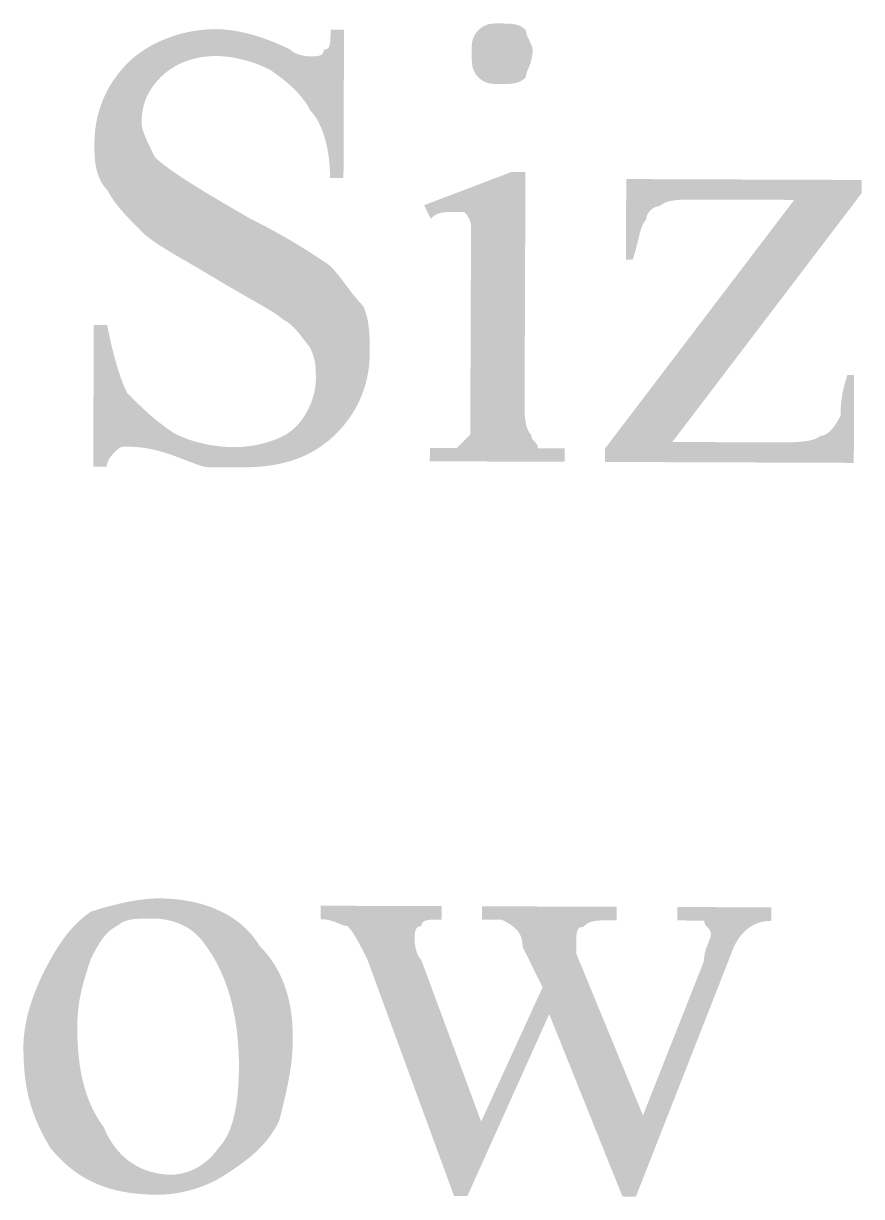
# Model space of a CAD drawing. Header units: millimetres. Extents: x -125 to 146, y -26 to 163.
# Drawn here: x 103.6 to 108.88, y 55.29 to 62.67 of the extents above; entities that cross this region are included whole.
import ezdxf

# ---------------------------------------------------------------- set-up
doc = ezdxf.new("R2010")
doc.units = ezdxf.units.MM
doc.header["$MEASUREMENT"] = 0
doc.layers.get('0').update_dxf_attribs({"color": 255, "linetype": 'CONTINUOUS'})

msp = doc.modelspace()

# ---------------------------------------------------------------- hatches: boundary and pattern name
at = {"true_color": 0x000007}
for points in [[(105.6216, 62.636), (105.6182, 61.7021), (105.5335, 61.7024), (105.5334, 61.7235), (105.5328, 61.7447), (105.5318, 61.7657), (105.5303, 61.7867), (105.5284, 61.8075), (105.5261, 61.8281), (105.5233, 61.8486), (105.52, 61.8687), (105.5164, 61.8886), (105.5122, 61.9082), (105.5077, 61.9274), (105.5027, 61.9462), (105.4972, 61.9646), (105.4913, 61.9826), (105.485, 62), (105.4782, 62.017), (105.471, 62.0333), (105.4634, 62.049), (105.4553, 62.0641), (105.4467, 62.0786), (105.4377, 62.0923), (105.4283, 62.1053), (105.4184, 62.1175), (105.4081, 62.1288), (105.4026, 62.1394), (105.3967, 62.15), (105.3904, 62.1606), (105.3836, 62.1713), (105.3763, 62.1819), (105.3686, 62.1925), (105.3605, 62.2031), (105.352, 62.2137), (105.343, 62.2243), (105.3335, 62.2349), (105.3236, 62.2456), (105.3133, 62.2562), (105.3026, 62.2668), (105.2913, 62.2774), (105.2797, 62.2881), (105.2676, 62.2987), (105.2551, 62.3093), (105.2421, 62.3199), (105.2287, 62.3306), (105.2149, 62.3412), (105.2006, 62.3518), (105.1858, 62.3625), (105.1707, 62.3731), (105.155, 62.3838), (105.1443, 62.3891), (105.1331, 62.3944), (105.1214, 62.3997), (105.1095, 62.4049), (105.0971, 62.4101), (105.0844, 62.4151), (105.0713, 62.4201), (105.058, 62.4249), (105.0443, 62.4296), (105.0304, 62.4341), (105.0162, 62.4384), (105.0018, 62.4425), (104.9872, 62.4464), (104.9723, 62.4501), (104.9573, 62.4535), (104.9421, 62.4567), (104.9267, 62.4595), (104.9113, 62.4621), (104.8957, 62.4643), (104.88, 62.4661), (104.8642, 62.4676), (104.8484, 62.4687), (104.8326, 62.4694), (104.8167, 62.4697), (104.8008, 62.4695), (104.785, 62.4689), (104.7691, 62.4679), (104.7534, 62.4664), (104.7377, 62.4645), (104.722, 62.4621), (104.7065, 62.4593), (104.6911, 62.456), (104.6758, 62.4523), (104.6607, 62.4482), (104.6458, 62.4436), (104.631, 62.4386), (104.6165, 62.4332), (104.6022, 62.4273), (104.5881, 62.4209), (104.5742, 62.4141), (104.5607, 62.4069), (104.5474, 62.3992), (104.5345, 62.3911), (104.5218, 62.3826), (104.5095, 62.3736), (104.4976, 62.3641), (104.4861, 62.3543), (104.4749, 62.3439), (104.4645, 62.3334), (104.4545, 62.3228), (104.445, 62.3122), (104.4359, 62.3015), (104.4273, 62.2908), (104.4191, 62.2799), (104.4114, 62.269), (104.404, 62.2579), (104.3972, 62.2466), (104.3907, 62.2352), (104.3847, 62.2235), (104.3792, 62.2117), (104.3741, 62.1996), (104.3694, 62.1872), (104.3651, 62.1746), (104.3613, 62.1617), (104.358, 62.1485), (104.3551, 62.1349), (104.3526, 62.121), (104.3506, 62.1067), (104.349, 62.092), (104.3478, 62.0769), (104.3471, 62.0614), (104.3468, 62.0454), (104.347, 62.0399), (104.3476, 62.034), (104.3486, 62.0277), (104.35, 62.0209), (104.3518, 62.0138), (104.3539, 62.0064), (104.3564, 61.9986), (104.3591, 61.9905), (104.3622, 61.9821), (104.3655, 61.9735), (104.3691, 61.9645), (104.3729, 61.9554), (104.377, 61.946), (104.3812, 61.9364), (104.3856, 61.9266), (104.3902, 61.9167), (104.395, 61.9066), (104.3998, 61.8964), (104.4048, 61.8861), (104.4099, 61.8757), (104.415, 61.8652), (104.4202, 61.8546), (104.4254, 61.8441), (104.4307, 61.8335), (104.4422, 61.8226), (104.455, 61.8113), (104.4691, 61.7996), (104.4844, 61.7874), (104.5009, 61.7748), (104.5186, 61.7617), (104.5375, 61.7482), (104.5576, 61.7342), (104.5789, 61.7198), (104.6013, 61.7049), (104.6248, 61.6896), (104.6494, 61.6739), (104.6751, 61.6577), (104.7018, 61.6411), (104.7297, 61.624), (104.7585, 61.6065), (104.7884, 61.5885), (104.8193, 61.5701), (104.8511, 61.5512), (104.884, 61.5319), (104.9177, 61.5122), (104.9524, 61.492), (104.9881, 61.4713), (105.0246, 61.4503), (105.0556, 61.4345), (105.0854, 61.4191), (105.114, 61.4042), (105.1414, 61.3897), (105.1677, 61.3755), (105.1929, 61.3617), (105.2172, 61.3482), (105.2405, 61.335), (105.263, 61.3221), (105.2846, 61.3095), (105.3055, 61.2972), (105.3256, 61.2851), (105.3451, 61.2732), (105.364, 61.2616), (105.3823, 61.2501), (105.4001, 61.2388), (105.4175, 61.2276), (105.4345, 61.2166), (105.4512, 61.2056), (105.4676, 61.1948), (105.4837, 61.1841), (105.4997, 61.1734), (105.5156, 61.1627), (105.5315, 61.1521), (105.5418, 61.1414), (105.5517, 61.1308), (105.5613, 61.1202), (105.5705, 61.1096), (105.5795, 61.099), (105.5881, 61.0883), (105.5966, 61.0777), (105.6049, 61.0671), (105.613, 61.0565), (105.621, 61.0459), (105.6289, 61.0353), (105.6369, 61.0247), (105.6448, 61.014), (105.6527, 61.0034), (105.6607, 60.9928), (105.6688, 60.9822), (105.6771, 60.9716), (105.6856, 60.961), (105.6942, 60.9504), (105.7032, 60.9397), (105.7124, 60.9291), (105.722, 60.9185), (105.7319, 60.9079), (105.7422, 60.8973), (105.7472, 60.8865), (105.7519, 60.8752), (105.7561, 60.8637), (105.7599, 60.8517), (105.7633, 60.8395), (105.7664, 60.8271), (105.7692, 60.8144), (105.7717, 60.8015), (105.7738, 60.7885), (105.7757, 60.7754), (105.7773, 60.7622), (105.7787, 60.749), (105.7799, 60.7357), (105.7808, 60.7226), (105.7816, 60.7094), (105.7822, 60.6964), (105.7827, 60.6836), (105.783, 60.6709), (105.7833, 60.6584), (105.7834, 60.6463), (105.7835, 60.6344), (105.7835, 60.6228), (105.7835, 60.6116), (105.7835, 60.6008), (105.7829, 60.5742), (105.7815, 60.5481), (105.7793, 60.5225), (105.7762, 60.4974), (105.7723, 60.4727), (105.7677, 60.4485), (105.7622, 60.4248), (105.7561, 60.4015), (105.7491, 60.3786), (105.7415, 60.3563), (105.7332, 60.3344), (105.7242, 60.3129), (105.7145, 60.2919), (105.7042, 60.2714), (105.6933, 60.2513), (105.6817, 60.2317), (105.6696, 60.2125), (105.6569, 60.1938), (105.6437, 60.1756), (105.6299, 60.1577), (105.6156, 60.1404), (105.6009, 60.1234), (105.5856, 60.107), (105.5699, 60.0909), (105.5484, 60.0705), (105.5266, 60.0513), (105.5043, 60.0335), (105.4816, 60.0168), (105.4586, 60.0013), (105.4352, 59.9869), (105.4115, 59.9737), (105.3875, 59.9615), (105.3632, 59.9503), (105.3387, 59.9401), (105.3139, 59.9309), (105.2888, 59.9226), (105.2635, 59.9152), (105.2381, 59.9087), (105.2124, 59.9029), (105.1866, 59.8979), (105.1607, 59.8937), (105.1346, 59.8901), (105.1084, 59.8872), (105.0821, 59.885), (105.0558, 59.8833), (105.0293, 59.8822), (105.0029, 59.8816), (104.9765, 59.8814), (104.9659, 59.8815), (104.9553, 59.8815), (104.9448, 59.8816), (104.9343, 59.8816), (104.9239, 59.8816), (104.9136, 59.8817), (104.9034, 59.8817), (104.8934, 59.8818), (104.8834, 59.8818), (104.8737, 59.8818), (104.8641, 59.8819), (104.8547, 59.8819), (104.8456, 59.8819), (104.8367, 59.882), (104.828, 59.882), (104.8197, 59.882), (104.8116, 59.8821), (104.8038, 59.8821), (104.7964, 59.8821), (104.7893, 59.8821), (104.7826, 59.8822), (104.7762, 59.8822), (104.7703, 59.8822), (104.7648, 59.8822), (104.7593, 59.8825), (104.7533, 59.8831), (104.7469, 59.8842), (104.7401, 59.8857), (104.7328, 59.8875), (104.7251, 59.8897), (104.717, 59.8922), (104.7084, 59.895), (104.6994, 59.8981), (104.6899, 59.9015), (104.68, 59.9051), (104.6696, 59.909), (104.6588, 59.9132), (104.6476, 59.9175), (104.6359, 59.922), (104.6238, 59.9267), (104.6113, 59.9315), (104.5983, 59.9364), (104.5849, 59.9415), (104.571, 59.9466), (104.5567, 59.9519), (104.5419, 59.9572), (104.5267, 59.9625), (104.5111, 59.9678), (104.4951, 59.973), (104.4797, 59.9777), (104.4646, 59.982), (104.4501, 59.9859), (104.436, 59.9894), (104.4224, 59.9926), (104.4092, 59.9955), (104.3965, 59.9981), (104.3842, 60.0003), (104.3724, 60.0023), (104.3611, 60.004), (104.3502, 60.0055), (104.3397, 60.0067), (104.3298, 60.0078), (104.3202, 60.0086), (104.3112, 60.0093), (104.3025, 60.0099), (104.2943, 60.0103), (104.2866, 60.0106), (104.2793, 60.0108), (104.2725, 60.011), (104.2661, 60.0111), (104.2601, 60.0111), (104.2546, 60.0111), (104.2495, 60.0111), (104.2449, 60.0111), (104.2406, 60.0111), (104.2366, 60.011), (104.2329, 60.0108), (104.2295, 60.0106), (104.2263, 60.0102), (104.2233, 60.0097), (104.2204, 60.009), (104.2176, 60.0082), (104.2149, 60.0072), (104.2123, 60.006), (104.2096, 60.0046), (104.2069, 60.0029), (104.2041, 60.001), (104.2013, 59.9988), (104.1982, 59.9963), (104.195, 59.9935), (104.1916, 59.9903), (104.1879, 59.9869), (104.1839, 59.983), (104.1796, 59.9788), (104.1749, 59.9742), (104.1698, 59.9691), (104.1696, 59.9689), (104.169, 59.9682), (104.168, 59.9672), (104.1666, 59.9658), (104.165, 59.964), (104.1632, 59.9618), (104.1611, 59.9594), (104.1588, 59.9566), (104.1563, 59.9535), (104.1538, 59.9502), (104.1512, 59.9466), (104.1485, 59.9427), (104.1459, 59.9387), (104.1433, 59.9344), (104.1407, 59.9299), (104.1383, 59.9253), (104.136, 59.9205), (104.1339, 59.9157), (104.132, 59.9106), (104.1304, 59.9055), (104.129, 59.9004), (104.128, 59.8951), (104.1274, 59.8899), (104.1271, 59.8846), (104.0425, 59.8849), (104.0458, 60.7765), (104.1304, 60.7762), (104.1356, 60.7502), (104.1408, 60.725), (104.146, 60.7006), (104.1512, 60.677), (104.1565, 60.6542), (104.1617, 60.6322), (104.1669, 60.6109), (104.1721, 60.5904), (104.1773, 60.5706), (104.1825, 60.5515), (104.1878, 60.5331), (104.193, 60.5154), (104.1982, 60.4983), (104.2034, 60.4819), (104.2087, 60.4661), (104.2139, 60.451), (104.2191, 60.4364), (104.2244, 60.4224), (104.2296, 60.409), (104.2349, 60.3961), (104.2401, 60.3838), (104.2454, 60.3719), (104.2506, 60.3606), (104.2559, 60.3498), (104.2664, 60.3392), (104.277, 60.3285), (104.2876, 60.3179), (104.2983, 60.3073), (104.309, 60.2967), (104.3198, 60.286), (104.3308, 60.2754), (104.3419, 60.2648), (104.3531, 60.2542), (104.3646, 60.2435), (104.3762, 60.2329), (104.388, 60.2223), (104.4001, 60.2117), (104.4124, 60.201), (104.425, 60.1904), (104.4379, 60.1798), (104.4511, 60.1691), (104.4646, 60.1585), (104.4785, 60.1479), (104.4928, 60.1372), (104.5074, 60.1266), (104.5225, 60.116), (104.538, 60.1053), (104.5539, 60.0947), (104.5647, 60.0894), (104.5759, 60.084), (104.5876, 60.0788), (104.5997, 60.0735), (104.6122, 60.0684), (104.6252, 60.0633), (104.6387, 60.0584), (104.6525, 60.0536), (104.6668, 60.0489), (104.6816, 60.0444), (104.6968, 60.04), (104.7124, 60.0359), (104.7285, 60.032), (104.745, 60.0283), (104.762, 60.0249), (104.7794, 60.0217), (104.7973, 60.0189), (104.8156, 60.0163), (104.8343, 60.0141), (104.8535, 60.0122), (104.8731, 60.0107), (104.8931, 60.0096), (104.9136, 60.0089), (104.9346, 60.0086), (104.9507, 60.0088), (104.9672, 60.0094), (104.984, 60.0104), (105.001, 60.0119), (105.0183, 60.0138), (105.0358, 60.0162), (105.0534, 60.019), (105.071, 60.0222), (105.0887, 60.0259), (105.1063, 60.03), (105.1238, 60.0346), (105.1411, 60.0396), (105.1582, 60.045), (105.175, 60.0509), (105.1915, 60.0573), (105.2076, 60.064), (105.2233, 60.0713), (105.2385, 60.0789), (105.2531, 60.087), (105.2671, 60.0956), (105.2805, 60.1046), (105.2931, 60.114), (105.305, 60.1239), (105.3161, 60.1342), (105.3265, 60.145), (105.3364, 60.1561), (105.3459, 60.1677), (105.355, 60.1795), (105.3637, 60.1917), (105.3719, 60.2041), (105.3796, 60.2167), (105.387, 60.2296), (105.3938, 60.2426), (105.4003, 60.2556), (105.4063, 60.2688), (105.4119, 60.282), (105.417, 60.2952), (105.4217, 60.3084), (105.4259, 60.3215), (105.4297, 60.3345), (105.433, 60.3473), (105.436, 60.36), (105.4384, 60.3724), (105.4405, 60.3846), (105.442, 60.3965), (105.4432, 60.4081), (105.4439, 60.4193), (105.4442, 60.4301), (105.4442, 60.4407), (105.4442, 60.451), (105.4442, 60.4609), (105.4441, 60.4704), (105.444, 60.4796), (105.4437, 60.4885), (105.4433, 60.4971), (105.4429, 60.5056), (105.4422, 60.5139), (105.4414, 60.5221), (105.4404, 60.5302), (105.4393, 60.5382), (105.4379, 60.5462), (105.4362, 60.5543), (105.4343, 60.5624), (105.4321, 60.5706), (105.4297, 60.579), (105.4269, 60.5875), (105.4238, 60.5963), (105.4203, 60.6052), (105.4165, 60.6145), (105.4123, 60.6242), (105.4076, 60.6341), (105.4026, 60.6445), (105.3973, 60.6501), (105.392, 60.656), (105.3867, 60.6623), (105.3813, 60.6689), (105.3759, 60.6758), (105.3703, 60.683), (105.3647, 60.6904), (105.3589, 60.698), (105.353, 60.7057), (105.3469, 60.7136), (105.3406, 60.7215), (105.3341, 60.7294), (105.3274, 60.7374), (105.3205, 60.7453), (105.3133, 60.7532), (105.3058, 60.7609), (105.2981, 60.7685), (105.29, 60.7759), (105.2816, 60.7831), (105.2728, 60.79), (105.2637, 60.7967), (105.2542, 60.803), (105.2443, 60.8089), (105.2339, 60.8145), (105.228, 60.82), (105.2208, 60.826), (105.2123, 60.8324), (105.2026, 60.8393), (105.1918, 60.8466), (105.1798, 60.8544), (105.1667, 60.8626), (105.1526, 60.8712), (105.1374, 60.8803), (105.1212, 60.8899), (105.1041, 60.8999), (105.0861, 60.9103), (105.0672, 60.9212), (105.0474, 60.9325), (105.0269, 60.9442), (105.0055, 60.9564), (104.9834, 60.9691), (104.9607, 60.9822), (104.9373, 60.9957), (104.9132, 61.0097), (104.8886, 61.0241), (104.8634, 61.039), (104.8377, 61.0543), (104.8115, 61.07), (104.7853, 61.0858), (104.7596, 61.1011), (104.7343, 61.1161), (104.7094, 61.1306), (104.6851, 61.1448), (104.6613, 61.1586), (104.638, 61.1721), (104.6153, 61.1852), (104.5931, 61.1981), (104.5716, 61.2107), (104.5506, 61.223), (104.5303, 61.2351), (104.5107, 61.247), (104.4918, 61.2587), (104.4735, 61.2701), (104.456, 61.2815), (104.4392, 61.2926), (104.4232, 61.3037), (104.408, 61.3146), (104.3935, 61.3254), (104.3799, 61.3361), (104.3672, 61.3468), (104.3553, 61.3575), (104.3443, 61.3681), (104.3338, 61.3787), (104.3232, 61.3894), (104.3128, 61.4), (104.3023, 61.4106), (104.292, 61.4212), (104.2817, 61.4318), (104.2715, 61.4425), (104.2615, 61.4531), (104.2516, 61.4637), (104.2419, 61.4743), (104.2324, 61.4849), (104.2231, 61.4956), (104.214, 61.5062), (104.2051, 61.5168), (104.1965, 61.5274), (104.1881, 61.538), (104.1801, 61.5486), (104.1724, 61.5592), (104.165, 61.5699), (104.1579, 61.5805), (104.1512, 61.5911), (104.1449, 61.6017), (104.139, 61.6123), (104.1336, 61.6229), (104.1235, 61.6337), (104.1142, 61.645), (104.1058, 61.6566), (104.0981, 61.6685), (104.0911, 61.6807), (104.0849, 61.6932), (104.0793, 61.7059), (104.0743, 61.7188), (104.07, 61.7318), (104.0662, 61.7449), (104.0629, 61.7581), (104.06, 61.7713), (104.0577, 61.7846), (104.0557, 61.7978), (104.0541, 61.8109), (104.0528, 61.8239), (104.0518, 61.8367), (104.0511, 61.8494), (104.0506, 61.8619), (104.0502, 61.8741), (104.05, 61.886), (104.05, 61.8975), (104.05, 61.9087), (104.05, 61.9195), (104.0505, 61.9461), (104.0519, 61.9722), (104.0542, 61.9978), (104.0572, 62.0229), (104.0611, 62.0476), (104.0658, 62.0718), (104.0712, 62.0956), (104.0774, 62.1189), (104.0843, 62.1417), (104.0919, 62.164), (104.1003, 62.1859), (104.1093, 62.2074), (104.1189, 62.2284), (104.1293, 62.2489), (104.1402, 62.269), (104.1517, 62.2886), (104.1638, 62.3078), (104.1765, 62.3265), (104.1898, 62.3448), (104.2035, 62.3626), (104.2178, 62.3799), (104.2326, 62.3969), (104.2478, 62.4134), (104.2636, 62.4294), (104.2799, 62.445), (104.2972, 62.4601), (104.3153, 62.4748), (104.3341, 62.4889), (104.3538, 62.5025), (104.3741, 62.5156), (104.3951, 62.5282), (104.4167, 62.5402), (104.439, 62.5515), (104.4618, 62.5623), (104.4851, 62.5724), (104.5089, 62.5819), (104.5331, 62.5908), (104.5577, 62.5989), (104.5827, 62.6064), (104.608, 62.6131), (104.6336, 62.6191), (104.6594, 62.6244), (104.6855, 62.6289), (104.7117, 62.6325), (104.738, 62.6354), (104.7644, 62.6375), (104.7908, 62.6387), (104.8173, 62.639), (104.8334, 62.6387), (104.8499, 62.638), (104.8668, 62.6368), (104.8841, 62.6352), (104.9018, 62.6332), (104.9198, 62.6307), (104.9382, 62.6278), (104.9568, 62.6244), (104.9758, 62.6206), (104.995, 62.6163), (105.0144, 62.6116), (105.0342, 62.6065), (105.0541, 62.6009), (105.0742, 62.5948), (105.0945, 62.5884), (105.115, 62.5815), (105.1356, 62.5741), (105.1564, 62.5663), (105.1772, 62.5581), (105.1982, 62.5494), (105.2192, 62.5403), (105.2403, 62.5307), (105.2614, 62.5207), (105.2825, 62.5103), (105.288, 62.5052), (105.2939, 62.5005), (105.3001, 62.4963), (105.3066, 62.4924), (105.3133, 62.4889), (105.3201, 62.4857), (105.3271, 62.4828), (105.3341, 62.4803), (105.3412, 62.4781), (105.3482, 62.4761), (105.355, 62.4744), (105.3617, 62.473), (105.3682, 62.4717), (105.3745, 62.4707), (105.3803, 62.4698), (105.3858, 62.4691), (105.3909, 62.4686), (105.3955, 62.4682), (105.3995, 62.4679), (105.4029, 62.4677), (105.4056, 62.4676), (105.4077, 62.4675), (105.4089, 62.4675), (105.4094, 62.4675), (105.4146, 62.4675), (105.4199, 62.4675), (105.4251, 62.4675), (105.4303, 62.4676), (105.4354, 62.4678), (105.4404, 62.468), (105.4453, 62.4684), (105.4501, 62.4689), (105.4548, 62.4696), (105.4592, 62.4704), (105.4635, 62.4714), (105.4676, 62.4726), (105.4714, 62.474), (105.4751, 62.4757), (105.4784, 62.4776), (105.4815, 62.4798), (105.4843, 62.4823), (105.4868, 62.4851), (105.489, 62.4882), (105.4908, 62.4917), (105.4922, 62.4955), (105.4933, 62.4998), (105.4939, 62.5044), (105.4942, 62.5095), (105.4992, 62.5097), (105.5039, 62.5104), (105.5082, 62.5114), (105.512, 62.513), (105.5155, 62.5149), (105.5187, 62.5174), (105.5215, 62.5202), (105.524, 62.5235), (105.5262, 62.5273), (105.5282, 62.5314), (105.5299, 62.5361), (105.5313, 62.5411), (105.5326, 62.5466), (105.5336, 62.5526), (105.5345, 62.559), (105.5351, 62.5658), (105.5357, 62.5731), (105.5361, 62.5808), (105.5364, 62.589), (105.5366, 62.5975), (105.5368, 62.6066), (105.5369, 62.6161), (105.5369, 62.626), (105.537, 62.6364)], [(108.8336, 60.4625), (108.8316, 59.9095), (107.2652, 59.9153), (107.2655, 60), (108.4567, 61.5646), (107.864, 61.5668), (107.8484, 61.5668), (107.8331, 61.5669), (107.8184, 61.5669), (107.804, 61.5668), (107.7901, 61.5667), (107.7767, 61.5664), (107.7637, 61.5661), (107.7511, 61.5656), (107.739, 61.565), (107.7273, 61.5642), (107.7161, 61.5632), (107.7052, 61.5621), (107.6949, 61.5607), (107.6849, 61.559), (107.6755, 61.5571), (107.6664, 61.555), (107.6578, 61.5525), (107.6496, 61.5497), (107.6419, 61.5466), (107.6346, 61.5431), (107.6278, 61.5393), (107.6214, 61.5351), (107.6154, 61.5304), (107.6099, 61.5254), (107.6046, 61.5252), (107.5993, 61.5246), (107.5941, 61.5235), (107.5889, 61.5221), (107.5838, 61.5203), (107.5787, 61.5182), (107.5738, 61.5158), (107.569, 61.513), (107.5644, 61.5099), (107.5599, 61.5066), (107.5556, 61.503), (107.5516, 61.4991), (107.5477, 61.4951), (107.544, 61.4908), (107.5407, 61.4864), (107.5376, 61.4817), (107.5348, 61.477), (107.5323, 61.4721), (107.5301, 61.4671), (107.5283, 61.462), (107.5268, 61.4568), (107.5258, 61.4516), (107.5251, 61.4463), (107.5249, 61.441), (107.5198, 61.4355), (107.5151, 61.4296), (107.5108, 61.4232), (107.5068, 61.4164), (107.503, 61.4091), (107.4996, 61.4014), (107.4964, 61.3933), (107.4933, 61.3847), (107.4904, 61.3757), (107.4876, 61.3662), (107.4849, 61.3563), (107.4822, 61.3459), (107.4795, 61.3351), (107.4768, 61.3239), (107.474, 61.3122), (107.471, 61.3001), (107.468, 61.2876), (107.4647, 61.2746), (107.4613, 61.2611), (107.4575, 61.2472), (107.4535, 61.2329), (107.4491, 61.2182), (107.4444, 61.203), (107.4393, 61.1873), (107.3969, 61.1875), (107.3988, 61.6955), (108.8805, 61.69), (108.8802, 61.6053), (107.689, 60.0408), (108.324, 60.0384), (108.3399, 60.0384), (108.3557, 60.0383), (108.3715, 60.0383), (108.3871, 60.0384), (108.4026, 60.0385), (108.418, 60.0387), (108.4331, 60.0391), (108.4479, 60.0395), (108.4624, 60.0401), (108.4767, 60.0409), (108.4905, 60.0419), (108.504, 60.043), (108.517, 60.0444), (108.5295, 60.0461), (108.5415, 60.0479), (108.553, 60.0501), (108.5639, 60.0526), (108.5741, 60.0553), (108.5837, 60.0585), (108.5926, 60.0619), (108.6008, 60.0657), (108.6082, 60.07), (108.6148, 60.0746), (108.6205, 60.0796), (108.6258, 60.0798), (108.6311, 60.0805), (108.6364, 60.0816), (108.6417, 60.0831), (108.647, 60.0851), (108.6523, 60.0875), (108.6576, 60.0903), (108.6629, 60.0936), (108.6682, 60.0973), (108.6735, 60.1015), (108.6788, 60.1061), (108.6841, 60.1112), (108.6894, 60.1167), (108.6948, 60.1226), (108.7001, 60.129), (108.7054, 60.1358), (108.7107, 60.143), (108.716, 60.1507), (108.7214, 60.1589), (108.7267, 60.1674), (108.732, 60.1765), (108.7373, 60.1859), (108.7427, 60.1958), (108.748, 60.2062), (108.748, 60.2117), (108.7481, 60.2176), (108.7481, 60.224), (108.7483, 60.2309), (108.7485, 60.2382), (108.7488, 60.2459), (108.7492, 60.2541), (108.7498, 60.2627), (108.7505, 60.2718), (108.7513, 60.2813), (108.7524, 60.2913), (108.7536, 60.3017), (108.7551, 60.3126), (108.7568, 60.324), (108.7588, 60.3358), (108.7611, 60.348), (108.7636, 60.3607), (108.7665, 60.3739), (108.7697, 60.3875), (108.7732, 60.4016), (108.7771, 60.4162), (108.7814, 60.4312), (108.7861, 60.4467), (108.7913, 60.4627)], [(105.4742, 57.1226), (106.2362, 57.1198), (106.2359, 57.0351), (106.2256, 57.0352), (106.2156, 57.0352), (106.2062, 57.0352), (106.1971, 57.0351), (106.1885, 57.0349), (106.1804, 57.0347), (106.1726, 57.0343), (106.1654, 57.0338), (106.1585, 57.0332), (106.1521, 57.0324), (106.1462, 57.0314), (106.1407, 57.0302), (106.1356, 57.0288), (106.1309, 57.0271), (106.1267, 57.0252), (106.123, 57.023), (106.1197, 57.0205), (106.1168, 57.0177), (106.1144, 57.0146), (106.1124, 57.0111), (106.1108, 57.0073), (106.1097, 57.003), (106.109, 56.9984), (106.1088, 56.9933), (106.1037, 56.9931), (106.099, 56.9925), (106.0948, 56.9914), (106.0909, 56.99), (106.0874, 56.9882), (106.0843, 56.9861), (106.0814, 56.9836), (106.0789, 56.9809), (106.0767, 56.9778), (106.0748, 56.9744), (106.0731, 56.9708), (106.0716, 56.967), (106.0704, 56.9629), (106.0694, 56.9586), (106.0685, 56.9542), (106.0678, 56.9495), (106.0673, 56.9448), (106.0669, 56.9399), (106.0666, 56.9348), (106.0664, 56.9297), (106.0663, 56.9246), (106.0662, 56.9193), (106.0661, 56.9141), (106.0661, 56.9088), (106.0661, 56.9083), (106.0661, 56.9071), (106.0662, 56.9051), (106.0663, 56.9023), (106.0665, 56.8989), (106.0667, 56.8949), (106.0671, 56.8903), (106.0676, 56.8853), (106.0682, 56.8797), (106.0691, 56.8739), (106.07, 56.8676), (106.0712, 56.8611), (106.0727, 56.8544), (106.0743, 56.8475), (106.0762, 56.8405), (106.0784, 56.8335), (106.0809, 56.8264), (106.0837, 56.8194), (106.0868, 56.8125), (106.0902, 56.8058), (106.0941, 56.7993), (106.0983, 56.793), (106.1029, 56.7871), (106.108, 56.7816), (106.4852, 55.7642), (106.872, 56.6095), (106.7459, 56.8639), (106.7458, 56.8743), (106.7451, 56.8842), (106.7441, 56.8938), (106.7425, 56.9029), (106.7406, 56.9117), (106.7382, 56.9202), (106.7353, 56.9283), (106.732, 56.9361), (106.7282, 56.9436), (106.724, 56.9509), (106.7194, 56.9578), (106.7142, 56.9646), (106.7087, 56.9711), (106.7026, 56.9774), (106.6961, 56.9836), (106.6892, 56.9896), (106.6818, 56.9954), (106.6739, 57.0011), (106.6656, 57.0067), (106.6568, 57.0122), (106.6475, 57.0177), (106.6378, 57.0231), (106.6276, 57.0284), (106.6169, 57.0337), (106.6165, 57.0337), (106.6152, 57.0337), (106.6132, 57.0338), (106.6105, 57.0338), (106.607, 57.0338), (106.603, 57.0338), (106.5985, 57.0338), (106.5934, 57.0338), (106.5879, 57.0338), (106.582, 57.0339), (106.5758, 57.0339), (106.5693, 57.0339), (106.5626, 57.0339), (106.5557, 57.034), (106.5487, 57.034), (106.5417, 57.034), (106.5346, 57.034), (106.5276, 57.0341), (106.5207, 57.0341), (106.514, 57.0341), (106.5075, 57.0341), (106.5013, 57.0342), (106.4954, 57.0342), (106.4899, 57.0342), (106.4902, 57.1189), (107.3395, 57.1157), (107.3392, 57.0311), (107.3238, 57.0311), (107.3092, 57.0312), (107.2954, 57.0311), (107.2824, 57.0311), (107.2701, 57.0309), (107.2585, 57.0307), (107.2476, 57.0304), (107.2373, 57.0299), (107.2276, 57.0292), (107.2184, 57.0285), (107.2098, 57.0275), (107.2016, 57.0263), (107.1939, 57.0249), (107.1866, 57.0232), (107.1796, 57.0213), (107.173, 57.0191), (107.1667, 57.0167), (107.1606, 57.0139), (107.1547, 57.0107), (107.149, 57.0073), (107.1435, 57.0034), (107.1381, 56.9992), (107.1327, 56.9946), (107.1274, 56.9895), (107.1223, 56.9893), (107.1177, 56.9887), (107.1134, 56.9877), (107.1096, 56.9863), (107.1061, 56.9845), (107.1029, 56.9823), (107.1001, 56.9799), (107.0976, 56.9771), (107.0954, 56.974), (107.0934, 56.9707), (107.0917, 56.967), (107.0903, 56.9632), (107.089, 56.9591), (107.088, 56.9549), (107.0872, 56.9504), (107.0865, 56.9458), (107.0859, 56.941), (107.0855, 56.9361), (107.0852, 56.9311), (107.085, 56.926), (107.0849, 56.9208), (107.0848, 56.9156), (107.0848, 56.9103), (107.0848, 56.905), (107.0847, 56.8999), (107.0847, 56.8953), (107.0847, 56.891), (107.0847, 56.887), (107.0847, 56.8833), (107.0847, 56.8799), (107.0847, 56.8767), (107.0846, 56.8737), (107.0846, 56.8708), (107.0846, 56.868), (107.0846, 56.8653), (107.0846, 56.8627), (107.0846, 56.86), (107.0846, 56.8573), (107.0846, 56.8546), (107.0846, 56.8517), (107.0846, 56.8487), (107.0845, 56.8455), (107.0845, 56.8421), (107.0845, 56.8384), (107.0845, 56.8344), (107.0845, 56.8301), (107.0845, 56.8254), (107.0844, 56.8203), (107.504, 55.8028), (107.8886, 56.775), (107.8889, 56.7854), (107.8895, 56.7953), (107.8905, 56.8049), (107.8919, 56.814), (107.8935, 56.8228), (107.8954, 56.8312), (107.8976, 56.8393), (107.8999, 56.8471), (107.9023, 56.8546), (107.9049, 56.8618), (107.9075, 56.8688), (107.9102, 56.8755), (107.9128, 56.882), (107.9154, 56.8883), (107.918, 56.8944), (107.9204, 56.9004), (107.9227, 56.9062), (107.9248, 56.9118), (107.9267, 56.9174), (107.9284, 56.9229), (107.9297, 56.9283), (107.9307, 56.9336), (107.9313, 56.9389), (107.9316, 56.9442), (107.9314, 56.9493), (107.9308, 56.954), (107.9298, 56.9583), (107.9285, 56.9623), (107.9269, 56.9659), (107.9251, 56.9694), (107.923, 56.9726), (107.9207, 56.9756), (107.9183, 56.9785), (107.9158, 56.9813), (107.9132, 56.984), (107.9106, 56.9866), (107.9079, 56.9893), (107.9053, 56.992), (107.9028, 56.9948), (107.9004, 56.9976), (107.8982, 57.0007), (107.8961, 57.0039), (107.8942, 57.0073), (107.8926, 57.011), (107.8913, 57.015), (107.8904, 57.0193), (107.8898, 57.024), (107.8896, 57.029), (107.8843, 57.0291), (107.879, 57.0291), (107.8736, 57.0291), (107.8682, 57.0291), (107.8627, 57.0291), (107.8571, 57.0292), (107.8515, 57.0292), (107.8457, 57.0292), (107.8397, 57.0292), (107.8336, 57.0292), (107.8273, 57.0293), (107.8208, 57.0293), (107.814, 57.0293), (107.8071, 57.0293), (107.7999, 57.0294), (107.7924, 57.0294), (107.7846, 57.0294), (107.7765, 57.0295), (107.768, 57.0295), (107.7592, 57.0295), (107.7501, 57.0295), (107.7405, 57.0296), (107.7306, 57.0296), (107.7202, 57.0297), (107.7205, 57.1143), (108.3132, 57.1121), (108.3129, 57.0275), (108.2972, 57.0271), (108.282, 57.0258), (108.2672, 57.0238), (108.2529, 57.0208), (108.239, 57.0171), (108.2255, 57.0126), (108.2125, 57.0073), (108.1999, 57.0012), (108.1878, 56.9944), (108.176, 56.9869), (108.1648, 56.9787), (108.1539, 56.9698), (108.1435, 56.9603), (108.1336, 56.9501), (108.124, 56.9393), (108.115, 56.9279), (108.1063, 56.9158), (108.0981, 56.9032), (108.0904, 56.8901), (108.083, 56.8764), (108.0761, 56.8622), (108.0697, 56.8475), (108.0637, 56.8324), (108.0581, 56.8167), (107.4598, 55.2923), (107.3751, 55.2926), (106.9137, 56.44), (106.3988, 55.2962), (106.3142, 55.2965), (105.7693, 56.7829), (105.7641, 56.7935), (105.7588, 56.8041), (105.7536, 56.8146), (105.7483, 56.8251), (105.7431, 56.8355), (105.7378, 56.8458), (105.7326, 56.856), (105.7273, 56.8661), (105.722, 56.8761), (105.7168, 56.8858), (105.7115, 56.8954), (105.7063, 56.9048), (105.701, 56.914), (105.6958, 56.9229), (105.6905, 56.9316), (105.6852, 56.94), (105.68, 56.9481), (105.6747, 56.9559), (105.6694, 56.9633), (105.6642, 56.9704), (105.6589, 56.9772), (105.6536, 56.9835), (105.6484, 56.9895), (105.6431, 56.995), (105.6378, 56.9952), (105.6325, 56.9959), (105.6272, 56.9969), (105.6218, 56.9982), (105.6163, 56.9999), (105.6107, 57.0017), (105.605, 57.0039), (105.5992, 57.0061), (105.5933, 57.0086), (105.5872, 57.0111), (105.5809, 57.0138), (105.5744, 57.0164), (105.5677, 57.0191), (105.5607, 57.0217), (105.5535, 57.0243), (105.546, 57.0267), (105.5382, 57.029), (105.5301, 57.0311), (105.5217, 57.033), (105.5129, 57.0347), (105.5038, 57.036), (105.4942, 57.0371), (105.4843, 57.0377), (105.4739, 57.038)]]:
    msp.add_hatch(color=7, dxfattribs=at).paths.add_polyline_path(points)
h = msp.add_hatch(color=7, dxfattribs=at)
h.paths.add_polyline_path([(106.5955, 62.6748), (106.6058, 62.6747), (106.6158, 62.6747), (106.6254, 62.6746), (106.6347, 62.6744), (106.6435, 62.6742), (106.6521, 62.6739), (106.6603, 62.6735), (106.6683, 62.6729), (106.6759, 62.6722), (106.6833, 62.6714), (106.6904, 62.6703), (106.6973, 62.6691), (106.704, 62.6676), (106.7104, 62.6659), (106.7167, 62.664), (106.7228, 62.6618), (106.7287, 62.6592), (106.7345, 62.6564), (106.7402, 62.6532), (106.7458, 62.6497), (106.7513, 62.6458), (106.7567, 62.6416), (106.762, 62.6369), (106.7673, 62.6318), (106.7675, 62.6265), (106.7681, 62.6212), (106.769, 62.6159), (106.7703, 62.6106), (106.7719, 62.6053), (106.7738, 62.6), (106.7758, 62.5947), (106.7781, 62.5894), (106.7805, 62.5841), (106.783, 62.5788), (106.7856, 62.5735), (106.7882, 62.5682), (106.7908, 62.5629), (106.7934, 62.5576), (106.7959, 62.5523), (106.7983, 62.547), (106.8006, 62.5417), (106.8026, 62.5364), (106.8045, 62.5311), (106.8061, 62.5258), (106.8074, 62.5205), (106.8083, 62.5152), (106.8089, 62.5099), (106.8091, 62.5046), (106.8089, 62.4943), (106.8082, 62.4843), (106.8072, 62.4748), (106.8059, 62.4657), (106.8042, 62.4569), (106.8023, 62.4485), (106.8002, 62.4404), (106.7979, 62.4326), (106.7955, 62.4251), (106.7929, 62.4179), (106.7903, 62.4109), (106.7876, 62.4042), (106.7849, 62.3977), (106.7823, 62.3914), (106.7798, 62.3853), (106.7773, 62.3793), (106.775, 62.3735), (106.7729, 62.3679), (106.771, 62.3623), (106.7694, 62.3568), (106.7681, 62.3514), (106.7671, 62.3461), (106.7664, 62.3408), (106.7662, 62.3355), (106.7609, 62.3304), (106.7555, 62.3258), (106.7501, 62.3216), (106.7446, 62.3177), (106.739, 62.3142), (106.7333, 62.3111), (106.7274, 62.3083), (106.7215, 62.3058), (106.7154, 62.3037), (106.7091, 62.3018), (106.7026, 62.3001), (106.6959, 62.2987), (106.689, 62.2975), (106.6819, 62.2965), (106.6745, 62.2957), (106.6669, 62.2951), (106.6589, 62.2946), (106.6507, 62.2942), (106.6421, 62.294), (106.6332, 62.2938), (106.624, 62.2937), (106.6144, 62.2937), (106.6044, 62.2937), (106.594, 62.2938), (106.5888, 62.2938), (106.5835, 62.2938), (106.5782, 62.2939), (106.5729, 62.2941), (106.5676, 62.2943), (106.5623, 62.2946), (106.557, 62.295), (106.5517, 62.2955), (106.5464, 62.2962), (106.5411, 62.297), (106.5359, 62.2981), (106.5306, 62.2993), (106.5253, 62.3008), (106.52, 62.3025), (106.5147, 62.3044), (106.5094, 62.3066), (106.5041, 62.3092), (106.4989, 62.312), (106.4936, 62.3152), (106.4883, 62.3187), (106.483, 62.3225), (106.4778, 62.3268), (106.4725, 62.3315), (106.4672, 62.3366), (106.4622, 62.3419), (106.4575, 62.3472), (106.4533, 62.3526), (106.4495, 62.358), (106.446, 62.3635), (106.4429, 62.3691), (106.4401, 62.3748), (106.4376, 62.3806), (106.4354, 62.3866), (106.4335, 62.3927), (106.4318, 62.399), (106.4304, 62.4055), (106.4292, 62.4122), (106.4282, 62.4192), (106.4274, 62.4264), (106.4268, 62.4339), (106.4263, 62.4417), (106.426, 62.4498), (106.4257, 62.4583), (106.4256, 62.4671), (106.4255, 62.4762), (106.4254, 62.4858), (106.4255, 62.4957), (106.4255, 62.5061), (106.4255, 62.5114), (106.4256, 62.5167), (106.4256, 62.5219), (106.4258, 62.5272), (106.426, 62.5325), (106.4263, 62.5378), (106.4267, 62.5431), (106.4272, 62.5484), (106.4279, 62.5537), (106.4288, 62.559), (106.4298, 62.5643), (106.431, 62.5695), (106.4325, 62.5748), (106.4342, 62.5801), (106.4361, 62.5854), (106.4384, 62.5907), (106.4409, 62.596), (106.4437, 62.6013), (106.4469, 62.6065), (106.4504, 62.6118), (106.4543, 62.6171), (106.4585, 62.6224), (106.4632, 62.6276), (106.4683, 62.6329), (106.4736, 62.638), (106.4789, 62.6426), (106.4842, 62.6468), (106.4895, 62.6507), (106.4948, 62.6541), (106.5001, 62.6573), (106.5054, 62.6601), (106.5107, 62.6625), (106.516, 62.6647), (106.5213, 62.6666), (106.5266, 62.6683), (106.5319, 62.6697), (106.5372, 62.6709), (106.5425, 62.6719), (106.5478, 62.6727), (106.5531, 62.6734), (106.5584, 62.6739), (106.5637, 62.6742), (106.569, 62.6745), (106.5743, 62.6747), (106.5796, 62.6748), (106.5849, 62.6748), (106.5902, 62.6748)])
h.paths.add_polyline_path([(106.764, 61.7402), (106.7587, 60.2982), (106.7586, 60.2876), (106.7586, 60.2771), (106.7586, 60.2665), (106.7587, 60.2561), (106.7588, 60.2457), (106.7591, 60.2354), (106.7594, 60.2252), (106.7599, 60.2151), (106.7605, 60.2052), (106.7613, 60.1954), (106.7623, 60.1858), (106.7635, 60.1765), (106.7649, 60.1673), (106.7665, 60.1584), (106.7684, 60.1497), (106.7706, 60.1414), (106.7731, 60.1333), (106.7759, 60.1255), (106.779, 60.118), (106.7825, 60.1109), (106.7863, 60.1042), (106.7905, 60.0979), (106.7951, 60.0919), (106.8002, 60.0864), (106.8004, 60.0813), (106.801, 60.0766), (106.802, 60.0723), (106.8033, 60.0683), (106.8049, 60.0646), (106.8067, 60.0612), (106.8088, 60.058), (106.8111, 60.055), (106.8135, 60.0521), (106.816, 60.0493), (106.8186, 60.0466), (106.8212, 60.044), (106.8238, 60.0413), (106.8264, 60.0386), (106.829, 60.0358), (106.8314, 60.033), (106.8336, 60.0299), (106.8357, 60.0267), (106.8376, 60.0233), (106.8392, 60.0196), (106.8405, 60.0156), (106.8414, 60.0113), (106.842, 60.0066), (106.8422, 60.0016), (106.8475, 60.0015), (106.8528, 60.0015), (106.8582, 60.0015), (106.8636, 60.0015), (106.8691, 60.0015), (106.8746, 60.0014), (106.8803, 60.0014), (106.8861, 60.0014), (106.8921, 60.0014), (106.8982, 60.0013), (106.9045, 60.0013), (106.911, 60.0013), (106.9177, 60.0013), (106.9247, 60.0012), (106.9319, 60.0012), (106.9394, 60.0012), (106.9472, 60.0012), (106.9553, 60.0011), (106.9638, 60.0011), (106.9726, 60.0011), (106.9817, 60.001), (106.9912, 60.001), (107.0012, 60.001), (107.0116, 60.0009), (107.0112, 59.9163), (106.1619, 59.9194), (106.1622, 60.0041), (106.1726, 60.004), (106.1826, 60.004), (106.1921, 60.004), (106.2012, 60.0039), (106.21, 60.0039), (106.2185, 60.0039), (106.2266, 60.0038), (106.2344, 60.0038), (106.2419, 60.0038), (106.2491, 60.0037), (106.2561, 60.0037), (106.2628, 60.0037), (106.2693, 60.0037), (106.2756, 60.0036), (106.2817, 60.0036), (106.2877, 60.0036), (106.2935, 60.0036), (106.2992, 60.0036), (106.3047, 60.0035), (106.3102, 60.0035), (106.3156, 60.0035), (106.321, 60.0035), (106.3263, 60.0035), (106.3316, 60.0034), (106.3367, 60.0085), (106.3414, 60.0132), (106.3457, 60.0174), (106.3497, 60.0214), (106.3534, 60.0251), (106.3568, 60.0285), (106.36, 60.0317), (106.3631, 60.0347), (106.3659, 60.0375), (106.3687, 60.0403), (106.3714, 60.043), (106.3741, 60.0456), (106.3767, 60.0483), (106.3794, 60.0509), (106.3822, 60.0537), (106.3851, 60.0566), (106.3881, 60.0596), (106.3913, 60.0628), (106.3948, 60.0662), (106.3985, 60.0698), (106.4024, 60.0738), (106.4068, 60.0781), (106.4115, 60.0827), (106.4166, 60.0878), (106.4166, 60.0933), (106.4166, 60.0992), (106.4166, 60.1056), (106.4166, 60.1123), (106.4167, 60.1194), (106.4167, 60.1268), (106.4167, 60.1346), (106.4168, 60.1427), (106.4168, 60.151), (106.4168, 60.1597), (106.4169, 60.1686), (106.4169, 60.1778), (106.4169, 60.1871), (106.417, 60.1967), (106.417, 60.2064), (106.417, 60.2164), (106.4171, 60.2264), (106.4171, 60.2366), (106.4171, 60.2469), (106.4172, 60.2573), (106.4172, 60.2678), (106.4173, 60.2783), (106.4173, 60.2889), (106.4173, 60.2995), (106.42, 61.0218), (106.4201, 61.0427), (106.4202, 61.0632), (106.4202, 61.0833), (106.4203, 61.1029), (106.4204, 61.1221), (106.4205, 61.1408), (106.4205, 61.1591), (106.4206, 61.177), (106.4206, 61.1944), (106.4207, 61.2114), (106.4208, 61.2279), (106.4208, 61.244), (106.4209, 61.2597), (106.4209, 61.2749), (106.421, 61.2897), (106.4211, 61.304), (106.4211, 61.3179), (106.4212, 61.3313), (106.4212, 61.3443), (106.4213, 61.3569), (106.4213, 61.369), (106.4213, 61.3807), (106.4214, 61.392), (106.4214, 61.4028), (106.4214, 61.403), (106.4214, 61.4036), (106.4213, 61.4047), (106.4212, 61.4061), (106.4211, 61.4079), (106.4208, 61.41), (106.4204, 61.4125), (106.4199, 61.4153), (106.4192, 61.4184), (106.4184, 61.4218), (106.4174, 61.4254), (106.4162, 61.4292), (106.4148, 61.4333), (106.4131, 61.4376), (106.4112, 61.4421), (106.409, 61.4467), (106.4066, 61.4515), (106.4038, 61.4564), (106.4006, 61.4614), (106.3972, 61.4665), (106.3933, 61.4717), (106.3891, 61.477), (106.3845, 61.4823), (106.3794, 61.4876), (106.3792, 61.4876), (106.3785, 61.4876), (106.3775, 61.4876), (106.3761, 61.4876), (106.3743, 61.4876), (106.3721, 61.4876), (106.3696, 61.4876), (106.3669, 61.4876), (106.3638, 61.4876), (106.3604, 61.4877), (106.3568, 61.4877), (106.3529, 61.4877), (106.3489, 61.4877), (106.3446, 61.4877), (106.3401, 61.4877), (106.3355, 61.4877), (106.3307, 61.4878), (106.3258, 61.4878), (106.3208, 61.4878), (106.3157, 61.4878), (106.3105, 61.4878), (106.3053, 61.4879), (106.3, 61.4879), (106.2947, 61.4879), (106.2894, 61.4879), (106.2842, 61.4879), (106.2789, 61.4879), (106.2736, 61.4878), (106.2683, 61.4876), (106.263, 61.4874), (106.2577, 61.487), (106.2524, 61.4865), (106.2471, 61.4858), (106.2418, 61.485), (106.2365, 61.484), (106.2312, 61.4828), (106.2259, 61.4814), (106.2206, 61.4798), (106.2153, 61.4779), (106.21, 61.4757), (106.2047, 61.4732), (106.1994, 61.4704), (106.1941, 61.4673), (106.1888, 61.4638), (106.1835, 61.46), (106.1782, 61.4557), (106.1729, 61.4511), (106.1676, 61.446), (106.1256, 61.5309), (106.6767, 61.7405)])
h = msp.add_hatch(color=7, dxfattribs=at)
h.paths.add_polyline_path([(104.4558, 57.1687), (104.4875, 57.1682), (104.5192, 57.1667), (104.5508, 57.1643), (104.5822, 57.161), (104.6133, 57.1567), (104.6442, 57.1515), (104.6748, 57.1453), (104.705, 57.138), (104.7347, 57.1298), (104.7639, 57.1204), (104.7926, 57.1101), (104.8206, 57.0986), (104.848, 57.086), (104.8747, 57.0724), (104.9006, 57.0575), (104.9257, 57.0416), (104.9499, 57.0244), (104.9731, 57.0061), (104.9953, 56.9865), (105.0165, 56.9658), (105.0366, 56.9438), (105.0555, 56.9205), (105.0732, 56.8959), (105.0897, 56.8701), (105.1101, 56.8486), (105.1292, 56.8267), (105.1471, 56.8044), (105.1638, 56.7818), (105.1793, 56.7588), (105.1937, 56.7354), (105.2069, 56.7117), (105.2191, 56.6877), (105.2303, 56.6634), (105.2405, 56.6388), (105.2497, 56.614), (105.258, 56.589), (105.2654, 56.5637), (105.2719, 56.5382), (105.2777, 56.5126), (105.2827, 56.4868), (105.2869, 56.4608), (105.2905, 56.4347), (105.2934, 56.4085), (105.2956, 56.3823), (105.2973, 56.3559), (105.2984, 56.3295), (105.299, 56.3031), (105.2991, 56.2766), (105.2988, 56.2551), (105.2981, 56.2337), (105.297, 56.2122), (105.2955, 56.1908), (105.2936, 56.1695), (105.2914, 56.1481), (105.2888, 56.1268), (105.286, 56.1055), (105.2828, 56.0842), (105.2794, 56.0629), (105.2757, 56.0416), (105.2717, 56.0204), (105.2676, 55.9992), (105.2632, 55.978), (105.2587, 55.9567), (105.254, 55.9356), (105.2491, 55.9144), (105.2441, 55.8932), (105.2391, 55.872), (105.2339, 55.8509), (105.2286, 55.8297), (105.2233, 55.8086), (105.218, 55.7874), (105.2126, 55.7663), (105.2017, 55.7456), (105.1904, 55.7257), (105.1787, 55.7067), (105.1666, 55.6884), (105.1542, 55.6709), (105.1414, 55.6541), (105.1283, 55.6379), (105.1148, 55.6224), (105.1011, 55.6074), (105.0871, 55.593), (105.0729, 55.5792), (105.0584, 55.5658), (105.0437, 55.5528), (105.0288, 55.5402), (105.0137, 55.5281), (104.9984, 55.5162), (104.983, 55.5046), (104.9675, 55.4933), (104.9519, 55.4823), (104.9361, 55.4714), (104.9203, 55.4606), (104.9045, 55.45), (104.8886, 55.4394), (104.8727, 55.4289), (104.8565, 55.4186), (104.84, 55.4087), (104.8231, 55.3993), (104.8059, 55.3903), (104.7884, 55.3818), (104.7706, 55.3737), (104.7526, 55.366), (104.7344, 55.3588), (104.7161, 55.3521), (104.6977, 55.3457), (104.6792, 55.3398), (104.6607, 55.3344), (104.6421, 55.3294), (104.6236, 55.3248), (104.6052, 55.3207), (104.5869, 55.317), (104.5687, 55.3138), (104.5508, 55.311), (104.533, 55.3086), (104.5155, 55.3067), (104.4983, 55.3052), (104.4815, 55.3042), (104.465, 55.3036), (104.4489, 55.3034), (104.412, 55.304), (104.3759, 55.3055), (104.3408, 55.3079), (104.3065, 55.3112), (104.273, 55.3155), (104.2404, 55.3207), (104.2085, 55.327), (104.1774, 55.3342), (104.1471, 55.3425), (104.1175, 55.3518), (104.0887, 55.3622), (104.0605, 55.3737), (104.033, 55.3862), (104.0062, 55.3999), (103.98, 55.4147), (103.9545, 55.4307), (103.9295, 55.4478), (103.9051, 55.4662), (103.8813, 55.4857), (103.858, 55.5065), (103.8353, 55.5285), (103.813, 55.5518), (103.7913, 55.5764), (103.77, 55.6023), (103.7547, 55.6286), (103.7402, 55.6545), (103.7265, 55.6801), (103.7137, 55.7054), (103.7017, 55.7305), (103.6905, 55.7554), (103.6801, 55.7802), (103.6704, 55.805), (103.6614, 55.8298), (103.6532, 55.8546), (103.6457, 55.8796), (103.6388, 55.9047), (103.6326, 55.9301), (103.6271, 55.9557), (103.6222, 55.9817), (103.6178, 56.0081), (103.6141, 56.035), (103.611, 56.0624), (103.6084, 56.0903), (103.6063, 56.1189), (103.6047, 56.1481), (103.6037, 56.1781), (103.6031, 56.2089), (103.603, 56.2405), (103.6033, 56.2566), (103.604, 56.2732), (103.6052, 56.2901), (103.6068, 56.3074), (103.6088, 56.325), (103.6113, 56.343), (103.6143, 56.3614), (103.6176, 56.38), (103.6215, 56.399), (103.6257, 56.4182), (103.6304, 56.4377), (103.6356, 56.4574), (103.6412, 56.4773), (103.6472, 56.4974), (103.6537, 56.5178), (103.6606, 56.5382), (103.6679, 56.5589), (103.6757, 56.5796), (103.6839, 56.6005), (103.6926, 56.6214), (103.7017, 56.6424), (103.7113, 56.6635), (103.7213, 56.6846), (103.7317, 56.7057), (103.7424, 56.7266), (103.7531, 56.7471), (103.7638, 56.7671), (103.7746, 56.7867), (103.7854, 56.8059), (103.7963, 56.8246), (103.8074, 56.8428), (103.8185, 56.8606), (103.8299, 56.878), (103.8413, 56.895), (103.853, 56.9114), (103.8649, 56.9275), (103.8769, 56.9431), (103.8892, 56.9583), (103.9018, 56.973), (103.9147, 56.9873), (103.9278, 57.0011), (103.9412, 57.0145), (103.955, 57.0275), (103.9691, 57.04), (103.9836, 57.0521), (103.9985, 57.0637), (104.0138, 57.0749), (104.0295, 57.0856), (104.0456, 57.0909), (104.0622, 57.0961), (104.0791, 57.1013), (104.0964, 57.1064), (104.114, 57.1114), (104.1319, 57.1164), (104.15, 57.1212), (104.1683, 57.1259), (104.1868, 57.1305), (104.2053, 57.1348), (104.224, 57.1391), (104.2427, 57.1431), (104.2614, 57.1468), (104.28, 57.1504), (104.2986, 57.1537), (104.3171, 57.1567), (104.3354, 57.1594), (104.3535, 57.1618), (104.3713, 57.1639), (104.3889, 57.1656), (104.4062, 57.167), (104.4231, 57.168), (104.4397, 57.1686)])
h.paths.add_polyline_path([(104.413, 57.0419), (104.4024, 57.0419), (104.3918, 57.0419), (104.3813, 57.0419), (104.3708, 57.0419), (104.3604, 57.0417), (104.3501, 57.0415), (104.3399, 57.0411), (104.3299, 57.0406), (104.3199, 57.04), (104.3102, 57.0392), (104.3006, 57.0382), (104.2912, 57.037), (104.2821, 57.0356), (104.2732, 57.034), (104.2645, 57.0321), (104.2561, 57.0299), (104.248, 57.0275), (104.2403, 57.0247), (104.2328, 57.0216), (104.2257, 57.0181), (104.219, 57.0142), (104.2126, 57.01), (104.2067, 57.0054), (104.2011, 57.0003), (104.1904, 56.9949), (104.1802, 56.989), (104.1704, 56.9827), (104.1609, 56.976), (104.1519, 56.9689), (104.1432, 56.9615), (104.1349, 56.9538), (104.127, 56.9457), (104.1193, 56.9374), (104.1119, 56.9288), (104.1048, 56.9199), (104.098, 56.9108), (104.0913, 56.9014), (104.0849, 56.8919), (104.0787, 56.8821), (104.0727, 56.8722), (104.0668, 56.8622), (104.0611, 56.852), (104.0554, 56.8417), (104.0499, 56.8314), (104.0445, 56.8209), (104.0391, 56.8104), (104.0337, 56.7999), (104.0284, 56.7893), (104.023, 56.7735), (104.0177, 56.7576), (104.0124, 56.7417), (104.0072, 56.7257), (104.002, 56.7097), (103.9969, 56.6935), (103.992, 56.6773), (103.9871, 56.6609), (103.9825, 56.6444), (103.9779, 56.6277), (103.9736, 56.6108), (103.9695, 56.5937), (103.9655, 56.5764), (103.9618, 56.5589), (103.9584, 56.5411), (103.9553, 56.523), (103.9524, 56.5047), (103.9499, 56.486), (103.9477, 56.467), (103.9458, 56.4476), (103.9443, 56.4279), (103.9432, 56.4078), (103.9424, 56.3872), (103.9422, 56.3663), (103.9423, 56.3344), (103.9428, 56.3031), (103.9439, 56.2721), (103.9454, 56.2417), (103.9475, 56.2117), (103.9501, 56.1822), (103.9532, 56.1531), (103.9569, 56.1245), (103.9612, 56.0963), (103.9662, 56.0686), (103.9717, 56.0414), (103.9779, 56.0146), (103.9847, 55.9883), (103.9923, 55.9624), (104.0005, 55.9369), (104.0095, 55.9119), (104.0191, 55.8874), (104.0296, 55.8633), (104.0408, 55.8396), (104.0528, 55.8164), (104.0656, 55.7937), (104.0793, 55.7714), (104.0938, 55.7495), (104.1091, 55.728), (104.1204, 55.7022), (104.1324, 55.6776), (104.1453, 55.6544), (104.1589, 55.6324), (104.1732, 55.6117), (104.1882, 55.5921), (104.2039, 55.5738), (104.2201, 55.5567), (104.2369, 55.5408), (104.2543, 55.526), (104.2722, 55.5123), (104.2905, 55.4998), (104.3093, 55.4884), (104.3284, 55.478), (104.348, 55.4688), (104.3678, 55.4605), (104.388, 55.4533), (104.4083, 55.4471), (104.429, 55.4419), (104.4497, 55.4377), (104.4707, 55.4344), (104.4917, 55.4321), (104.5128, 55.4306), (104.534, 55.4301), (104.5448, 55.4303), (104.556, 55.4309), (104.5676, 55.4321), (104.5795, 55.4337), (104.5917, 55.4358), (104.6042, 55.4385), (104.6168, 55.4417), (104.6297, 55.4454), (104.6427, 55.4498), (104.6559, 55.4548), (104.6691, 55.4604), (104.6823, 55.4666), (104.6956, 55.4735), (104.7088, 55.4811), (104.7219, 55.4894), (104.735, 55.4984), (104.7478, 55.5081), (104.7606, 55.5186), (104.773, 55.5298), (104.7853, 55.5419), (104.7972, 55.5547), (104.8089, 55.5684), (104.8201, 55.583), (104.831, 55.5984), (104.8414, 55.6093), (104.8513, 55.6212), (104.8609, 55.634), (104.87, 55.6476), (104.8786, 55.6621), (104.8868, 55.6775), (104.8946, 55.6938), (104.9019, 55.711), (104.9088, 55.729), (104.9153, 55.748), (104.9213, 55.7678), (104.9269, 55.7885), (104.9321, 55.8101), (104.9368, 55.8326), (104.9411, 55.8559), (104.9449, 55.8802), (104.9483, 55.9053), (104.9513, 55.9313), (104.9538, 55.9582), (104.9559, 55.986), (104.9575, 56.0146), (104.9587, 56.0442), (104.9595, 56.0746), (104.9598, 56.1059), (104.9596, 56.1481), (104.9584, 56.1894), (104.9564, 56.2298), (104.9536, 56.2693), (104.9499, 56.3079), (104.9455, 56.3456), (104.9403, 56.3824), (104.9343, 56.4183), (104.9276, 56.4533), (104.9202, 56.4874), (104.9121, 56.5206), (104.9033, 56.5529), (104.8938, 56.5843), (104.8837, 56.6149), (104.8729, 56.6445), (104.8616, 56.6732), (104.8496, 56.7011), (104.8371, 56.7281), (104.8241, 56.7542), (104.8104, 56.7794), (104.7963, 56.8037), (104.7817, 56.8271), (104.7666, 56.8496), (104.751, 56.8713), (104.7403, 56.8868), (104.7291, 56.9014), (104.7175, 56.9152), (104.7055, 56.9281), (104.6932, 56.9403), (104.6805, 56.9516), (104.6675, 56.9622), (104.6542, 56.972), (104.6405, 56.9811), (104.6266, 56.9895), (104.6124, 56.9972), (104.598, 57.0042), (104.5834, 57.0105), (104.5686, 57.0162), (104.5535, 57.0213), (104.5383, 57.0257), (104.523, 57.0296), (104.5075, 57.0329), (104.4919, 57.0357), (104.4763, 57.0379), (104.4605, 57.0396), (104.4447, 57.0409), (104.4288, 57.0416)])

doc.saveas('drawing.dxf')
